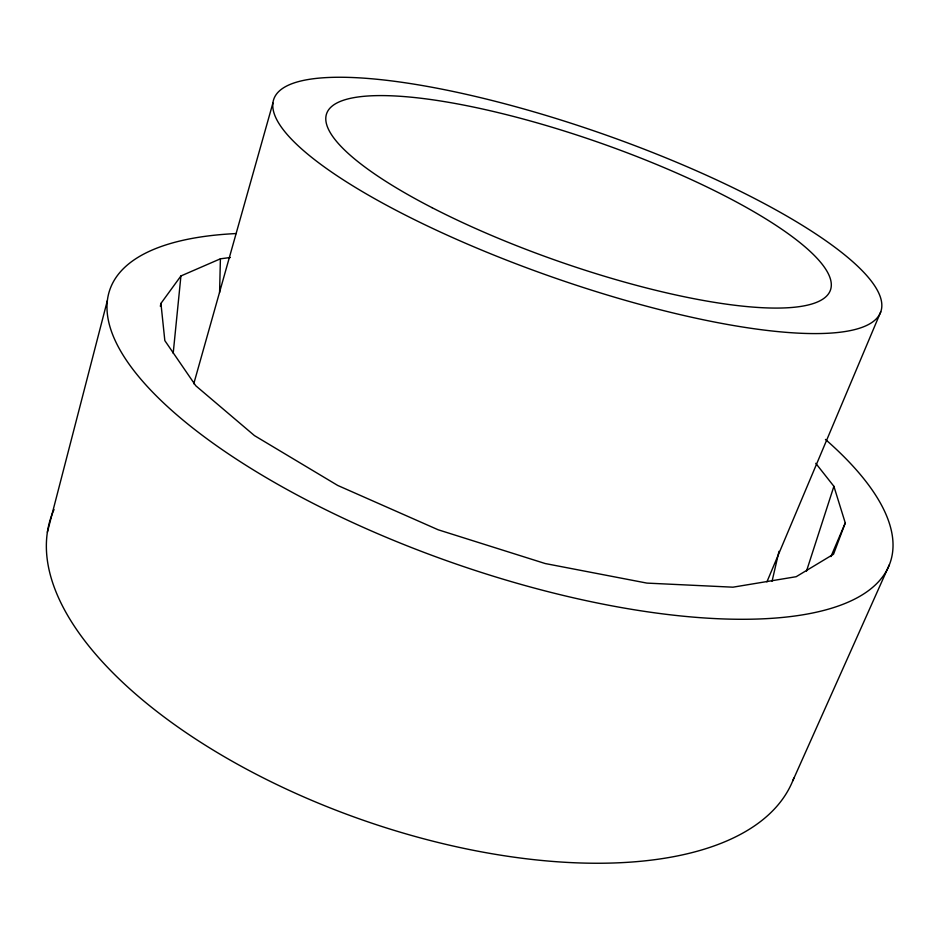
<?xml version="1.0" encoding="UTF-8"?>
<svg xmlns="http://www.w3.org/2000/svg" width="940" height="940" viewBox="0 0 940 940"><rect width="100%" height="100%" fill="white"/><g stroke="black" fill="none" stroke-linecap="round" stroke-linejoin="round"><path stroke-width="1.41" d="M219.596 292.551L220.395 258.817L230.382 257.501M173.195 353.252L180.927 275.961L220.395 258.817M160.341 306.276L160.94 303.409L180.927 275.961M772.057 581.261L778.99 551.31M47.376 532.228L107.336 300.683M193.769 383.767L272.894 103.083M806.496 571.109L833.898 486.321L815.755 463.314M833.898 486.321L845.272 522.957L833.533 554.201L796.192 576.702L732.953 587.183L646.932 583.106L545.212 563.542L438.181 529.784L337.707 485.44L254.458 435.608L195.79 385.764L164.829 340.609L160.94 303.409M766.911 581.872L880.745 311.857A321.574 75.893 19.3 0 0 447.875 90.369A321.574 75.893 19.3 0 0 403.272 214.026A321.574 75.893 19.3 0 0 880.745 311.857M830.925 556.597L845.272 522.957M792.773 780.799L889.369 564.729M793.842 778.062A393.66 183.617 19.3 0 1 353.123 816.637A393.66 183.617 19.3 0 1 54.038 509.539M825.449 439.438A413.341 144.619 19.3 0 1 735.327 619.237A413.341 144.619 19.3 0 1 196.578 430.966A413.341 144.619 19.3 0 1 236.257 233.555M432.059 207.681A266.901 62.733 19.3 0 0 830.173 290.789A266.901 62.733 19.3 0 0 473.419 107.043A266.901 62.733 19.3 0 0 432.059 207.681"/></g></svg>
